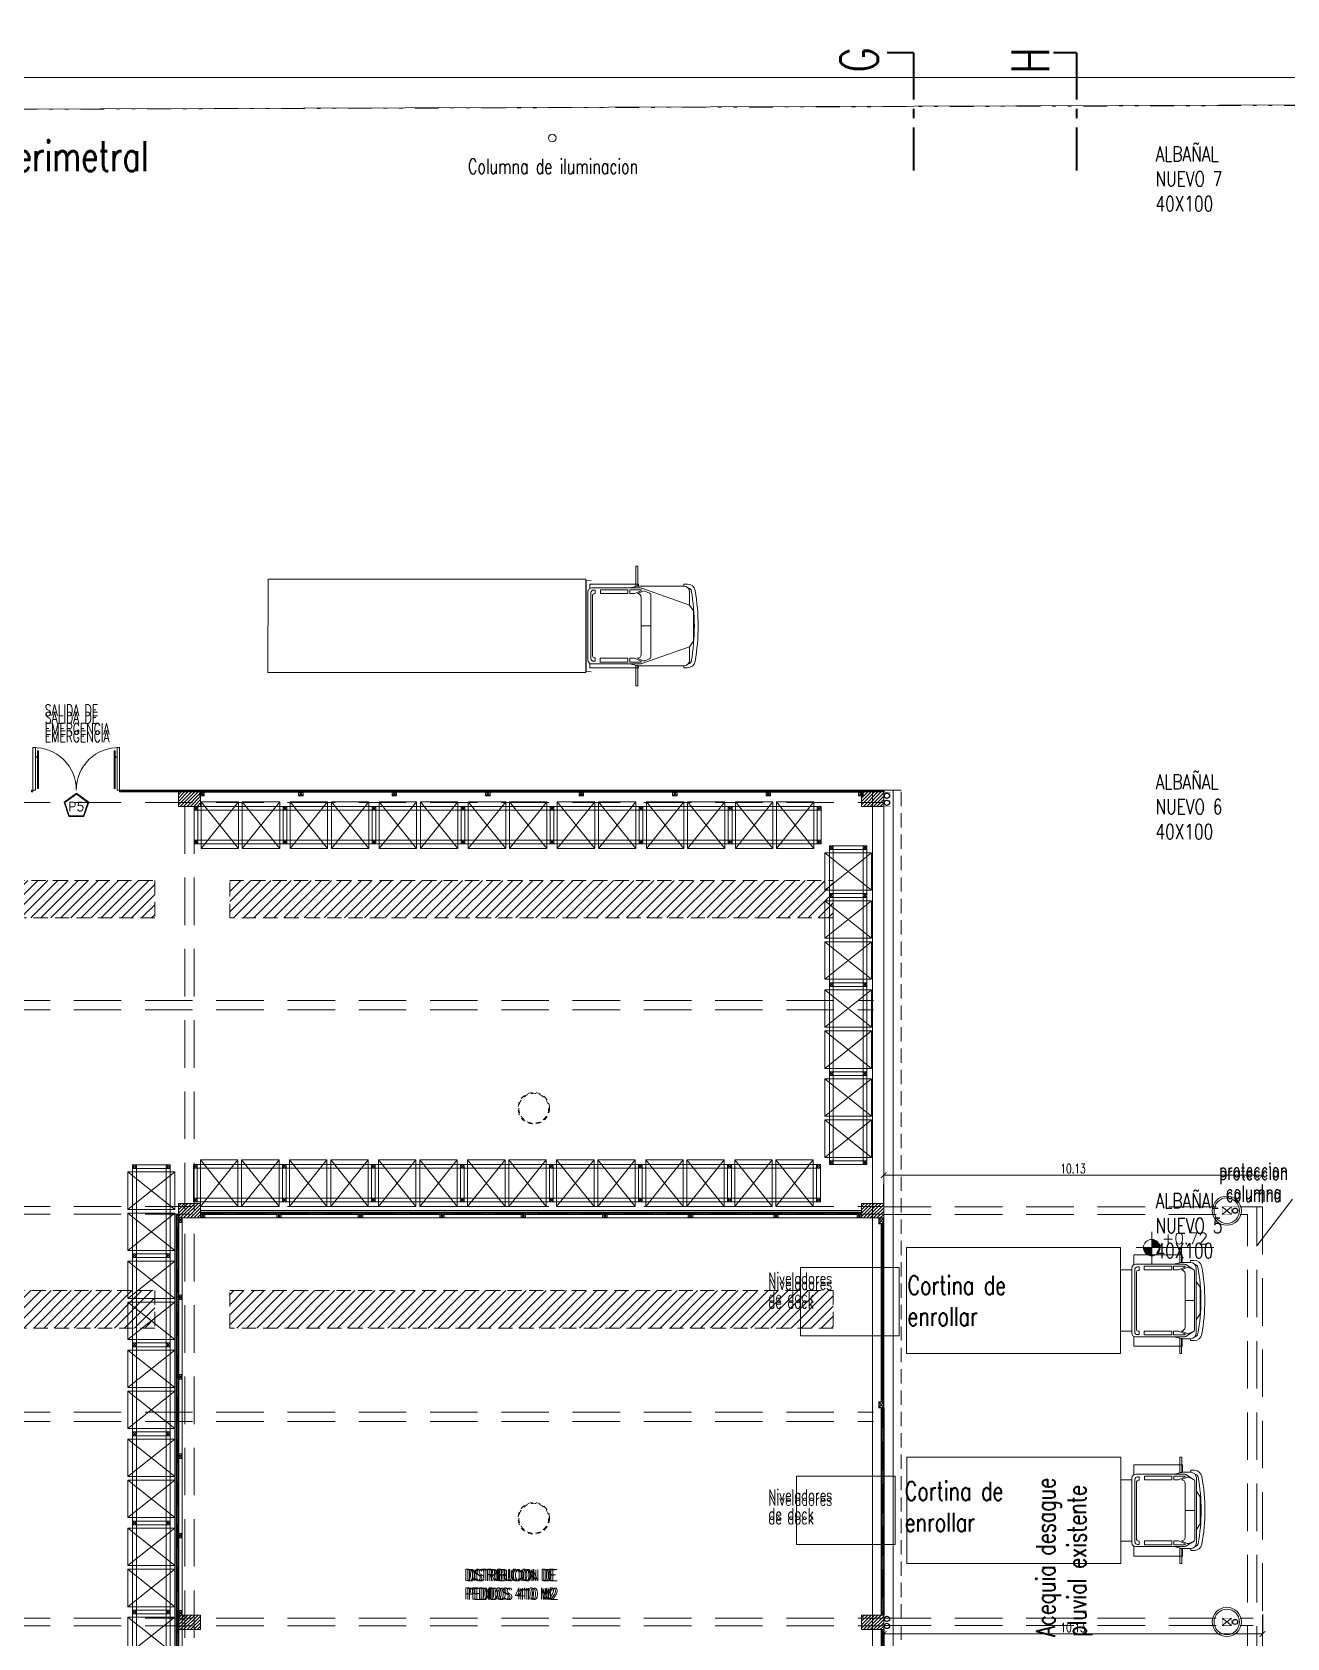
# Model space of a CAD drawing. Header units: millimetres. Extents: x 2828 to 3406, y 849 to 1266.
# Drawn here: x 2932.73 to 2966.27, y 1213.64 to 1256.56 of the extents above; entities that cross this region are included whole.
import ezdxf

# ---------------------------------------------------------------- set-up
doc = ezdxf.new("R2010")
doc.units = ezdxf.units.MM
doc.header["$PDMODE"] = 34
doc.header["$PDSIZE"] = -10
for name, pattern in [('CENTER', [2, 1.25, -0.25, 0.25, -0.25]), ('DASHDOT', [1, 0.5, -0.25, 0, -0.25]), ('DASHED', [19.05, 12.7, -6.35]), ('DIVIDE2', [15.875, 6.35, -3.175, 0, -3.175, 0, -3.175])]:
    doc.linetypes.add(name, pattern=pattern)
doc.layers.get('DEFPOINTS').update_dxf_attribs({"lineweight": 5})
for name, color, linetype, lineweight in [('0.05', 64, 'Continuous', 5), ('0.10', 161, 'Continuous', 9), ('0.2', 4, 'Continuous', 15), ('0.20', 4, 'Continuous', 15), ('0.30', 1, 'Continuous', 25), ('arq cotas', 152, 'Continuous', 13), ('arq DP', 40, 'Continuous', 5), ('arq tex', 31, 'Continuous', 5), ('camaras', 42, 'Continuous', 20), ('columnas', 12, 'Continuous', 20), ('des pl texto', 41, 'Continuous', 5), ('equip tx', 220, 'Continuous', 5), ('EQUIPAMIENTO', 4, 'Continuous', 15), ('gral texto', 70, 'Continuous', 5), ('L corte', 51, 'CENTER', 40), ('LM', 3, 'DIVIDE2', 9), ('proyecciones', 221, 'DASHED', 5), ('ref. arq', 252, 'Continuous', 5)]:
    doc.layers.add(name, color=color, linetype=linetype, lineweight=lineweight)
for name, color, linetype, lineweight, true_color in [('eolicos nuevos', 7, 'Continuous', 13, 0x387000), ('lucernarios nuevos', 252, 'DASHED', 9, 0x696969), ('sombrado muro nuevo', 7, 'Continuous', 5, 0x757575), ('vehiculos', 7, 'Continuous', 9, 0x4a4a4a)]:
    doc.layers.add(name, color=color, linetype=linetype, lineweight=lineweight, true_color=true_color)
doc.styles.add('100', font='romans.shx', dxfattribs={"width": 0.75, "height": 0.2})
doc.styles.add('250-cts', font='romans.shx', dxfattribs={"width": 0.7, "height": 0.25})
doc.styles.add('COTAS', font='romans.shx')
doc.styles.get("Standard").update_dxf_attribs({"font": 'romans.shx'})
doc.dimstyles.new('250', dxfattribs={"dimtxt": 0.3, "dimasz": 0.15, "dimexe": 0, "dimexo": 0.1, "dimgap": 0.05, "dimtad": 1, "dimzin": 0, "dimdsep": 46, "dimtxsty": '250-cts', "dimblk": 'ARCHTICK', "dimcen": 0.02, "dimclrd": 256, "dimclre": 256, "dimclrt": 256, "dimazin": 0, "dimtfac": 1, "dimtofl": 0, "dimtmove": 1, "dimatfit": 0, "dimldrblk": 'OPEN90', "dimfxl": 1, "dimtolj": 1, "dimtzin": 0, "dimlwd": -1, "dimarcsym": 0})

# ---------------------------------------------------------------- blocks, each defined once
blk = doc.blocks.new('camion ford cargo 1722 top con puertas abiertas')
at = {"color": 8, "linetype": 'ByBlock', "true_color": 0x6e6e6e}
for p, q in [((27.279, -49.479), (21.559, -49.479)), ((21.559, -49.479), (21.559, -52.319)), ((27.279, -52.319), (27.279, -49.479)), ((27.629, -49.679), (27.629, -49.928)), ((28.925, -49.679), (27.629, -49.679)), ((28.925, -49.878), (28.925, -49.679)), ((27.579, -50.031), (27.579, -51.766)), ((27.658, -50.057), (27.658, -51.728)), ((28.978, -49.93), (27.68, -49.93)), ((27.703, -50.125), (27.703, -51.66)), ((27.772, -49.988), (27.726, -49.988)), ((27.772, -50.079), (27.749, -50.079)), ((27.772, -49.988), (27.772, -50.079)), ((28.646, -49.98), (27.909, -49.98)), ((27.909, -50.082), (27.909, -49.98)), ((28.646, -50.082), (27.909, -50.082)), ((28.646, -50.082), (28.646, -49.98)), ((28.909, -49.883), (28.696, -49.93)), ((28.696, -50.082), (28.696, -49.98)), ((28.992, -49.98), (28.696, -49.98)), ((28.823, -50.082), (28.696, -50.082)), ((28.823, -50.082), (28.997, -50.005)), ((28.9, -50.082), (29.057, -50.014)), ((29.052, -49.879), (28.942, -49.879)), ((29.001, -49.879), (29.148, -49.879)), ((29.001, -50.184), (29.001, -51.614)), ((29.097, -50.014), (29.224, -50.069)), ((29.148, -49.828), (29.247, -49.828)), ((29.148, -49.879), (29.148, -49.828)), ((29.255, -51.682), (29.255, -50.116)), ((29.3, -51.411), (29.3, -50.031)), ((29.402, -50.539), (29.3, -50.387)), ((29.402, -50.539), (29.402, -51.258)), ((29.255, -50.9), (29.001, -50.9)), ((29.402, -51.258), (29.3, -51.411)), ((29.3, -51.411), (29.3, -51.766)), ((27.629, -52.119), (27.629, -51.867)), ((28.978, -51.868), (27.68, -51.868)), ((27.772, -51.797), (27.726, -51.797)), ((27.772, -51.705), (27.749, -51.705)), ((27.772, -51.797), (27.772, -51.705)), ((28.646, -51.716), (27.909, -51.716)), ((27.909, -51.716), (27.909, -51.817)), ((28.646, -51.817), (27.909, -51.817)), ((28.646, -51.716), (28.646, -51.817)), ((28.696, -51.716), (28.696, -51.817)), ((28.823, -51.716), (28.696, -51.716)), ((28.992, -51.817), (28.696, -51.817)), ((28.909, -51.915), (28.696, -51.868)), ((28.823, -51.716), (28.997, -51.793)), ((28.9, -51.716), (29.057, -51.783)), ((28.925, -51.918), (28.925, -52.119)), ((29.052, -51.919), (28.942, -51.919)), ((29.001, -51.919), (29.148, -51.919)), ((29.097, -51.783), (29.224, -51.729)), ((29.148, -51.919), (29.148, -51.97)), ((21.559, -52.319), (27.279, -52.319)), ((28.925, -52.119), (27.629, -52.119)), ((29.148, -51.97), (29.247, -51.97))]:
    blk.add_line(p, q, dxfattribs=at)
at = {"color": 8, "true_color": 0x6e6e6e}
for p, q in [((27.579, -50.079), (27.279, -50.079)), ((29.224, -50.069), (29.022, -49.939)), ((27.579, -51.718), (27.279, -51.718)), ((29.022, -51.858), (29.224, -51.729))]:
    blk.add_line(p, q, dxfattribs=at)
for points in [[(28.859, -49.479), (28.909, -49.479), (28.909, -49.883), (28.859, -49.883)], [(28.859, -52.319), (28.909, -52.319), (28.909, -51.913), (28.859, -51.913)]]:
    blk.add_lwpolyline(points, close=True, dxfattribs=at)
at = {"color": 8, "linetype": 'ByBlock', "true_color": 0x6e6e6e}
for centre, radius, start, end in [((27.68, -50.031), 0.102, 90, 180), ((27.726, -50.057), 0.0686, 90, 180), ((27.749, -50.125), 0.0457, 90, 180), ((28.9, -50.184), 0.102, 0, 90), ((28.942, -50.031), 0.152, 90, 102.5288), ((28.978, -50.031), 0.102, 64.6538, 90), ((28.992, -49.993), 0.0127, 293.9625, 90), ((29.077, -50.061), 0.0508, 66.8014, 113.1986), ((29.148, -50.031), 0.152, 0, 90), ((29.204, -50.116), 0.0508, 0, 66.8014), ((29.247, -50.031), 0.203, 9.8947, 90), ((29.247, -50.031), 0.102, 9.8947, 80.8952), ((24.526, -50.899), 4.901, 349.4888, 10.5112), ((24.532, -50.899), 4.997, 349.595, 10.405), ((27.68, -51.766), 0.102, 180, 270), ((27.726, -51.728), 0.0686, 180, 270), ((27.749, -51.66), 0.0457, 180, 270), ((28.9, -51.614), 0.102, 270, 0), ((28.942, -51.766), 0.152, 257.4712, 270), ((28.978, -51.766), 0.102, 270, 295.3462), ((28.992, -51.805), 0.0127, 270, 66.0375), ((29.077, -51.737), 0.0508, 246.8014, 293.1986), ((29.148, -51.766), 0.152, 270, 0), ((29.204, -51.682), 0.0508, 293.1986, 0), ((29.247, -51.766), 0.203, 270, 350.1053), ((29.247, -51.766), 0.102, 279.1048, 350.1053)]:
    blk.add_arc(centre, radius, start, end, dxfattribs=at)
blk = doc.blocks.new('_ARCHTICK')
at = {"color": 0, "linetype": 'ByBlock', "const_width": 0.15}
blk.add_lwpolyline([(-0.5, -0.5), (0.5, 0.5)], dxfattribs=at)
blk = doc.blocks.new('*D164')
at = {"layer": 'arq cotas', "transparency": 16777216}
for p, q in [((2979.216, 1255.347), (2979.166, 1256.164)), ((2979.166, 1256.164), (2980.276, 1256.164)), ((2892.216, 1255.347), (3066.216, 1255.347))]:
    blk.add_line(p, q, dxfattribs=at)
at = {"layer": 'arq cotas', "linetype": 'DASHDOT', "lineweight": -2, "transparency": 16777216}
for p, q in [((2892.216, 1255.039), (2892.216, 1255.347)), ((3066.216, 1255.039), (3066.216, 1255.347))]:
    blk.add_line(p, q, dxfattribs=at)
at = {"layer": 'DEFPOINTS', "color": 0, "transparency": 16777216}
for p in [(3066.216, 1255.347), (2892.216, 1254.939), (3066.216, 1254.939)]:
    blk.add_point(p, dxfattribs=at)
at = {"layer": 'arq cotas', "transparency": 16777216, "xscale": 0.15, "yscale": 0.15, "zscale": 0.15, "rotation": 180}
blk.add_blockref('_ARCHTICK', (2892.216, 1255.347), dxfattribs=at)
at = {"layer": 'arq cotas', "transparency": 16777216, "xscale": 0.15, "yscale": 0.15, "zscale": 0.15}
blk.add_blockref('_ARCHTICK', (3066.216, 1255.347), dxfattribs=at)
at = {"layer": 'arq cotas', "transparency": 16777216, "insert": (2979.721, 1256.364), "char_height": 0.3, "attachment_point": 5, "style": '250-cts'}
blk.add_mtext('\\A1;174.00', dxfattribs=at)
blk = doc.blocks.new('_Open90')
at = {"color": 0, "linetype": 'ByBlock', "lineweight": -2}
for p, q in [((0, 0), (-1, 0)), ((-0.5, 0.5), (0, 0)), ((0, 0), (-0.5, -0.5))]:
    blk.add_line(p, q, dxfattribs=at)
blk = doc.blocks.new('*D185')
at = {"layer": 'arq cotas', "linetype": 'DASHDOT', "lineweight": -2, "transparency": 16777216}
for p, q in [((2965.62, 1214.267), (2965.62, 1213.745)), ((2955.494, 1213.791), (2955.494, 1213.745))]:
    blk.add_line(p, q, dxfattribs=at)
at = {"layer": 'arq cotas', "transparency": 16777216}
blk.add_line((2955.494, 1213.745), (2965.62, 1213.745), dxfattribs=at)
at = {"layer": 'DEFPOINTS', "color": 0, "transparency": 16777216}
for p in [(2965.62, 1214.367), (2955.494, 1213.891), (2965.62, 1213.745)]:
    blk.add_point(p, dxfattribs=at)
at = {"layer": 'arq cotas', "transparency": 16777216, "xscale": 0.15, "yscale": 0.15, "zscale": 0.15, "rotation": 180}
blk.add_blockref('_ARCHTICK', (2955.494, 1213.745), dxfattribs=at)
at = {"layer": 'arq cotas', "transparency": 16777216, "xscale": 0.15, "yscale": 0.15, "zscale": 0.15}
blk.add_blockref('_ARCHTICK', (2965.62, 1213.745), dxfattribs=at)
at = {"layer": 'arq cotas', "transparency": 16777216, "insert": (2960.557, 1213.92), "char_height": 0.25, "attachment_point": 5, "style": '250-cts'}
blk.add_mtext('\\A1;10.13', dxfattribs=at)
blk = doc.blocks.new('A$C5F2C2434')
at = {"color": 0}
for p, q in [((-1.225, -8.637), (-1.219, -8.503)), ((-1.219, -8.503), (1.219, -8.503)), ((0.913, -8.554), (-0.916, -8.554)), ((1.219, -8.503), (1.214, -8.637)), ((-1.118, -9.9), (-1.118, -8.604)), ((-1.118, -8.604), (-1.016, -8.604)), ((-1.017, -9.953), (-1.017, -8.655)), ((-0.966, -9.62), (-0.966, -8.884)), ((-0.865, -8.884), (-0.966, -8.884)), ((-0.946, -8.747), (-0.946, -8.701)), ((-0.946, -8.747), (-0.855, -8.747)), ((0.888, -8.632), (-0.877, -8.632)), ((-0.865, -9.62), (-0.865, -8.884)), ((-0.855, -8.747), (-0.855, -8.724)), ((0.819, -8.678), (-0.809, -8.678)), ((0.862, -9.62), (0.862, -8.884)), ((0.862, -8.884), (0.964, -8.884)), ((0.865, -8.747), (0.865, -8.724)), ((0.957, -8.747), (0.865, -8.747)), ((0.957, -8.747), (0.957, -8.701)), ((0.964, -9.62), (0.964, -8.884)), ((1.015, -9.953), (1.015, -8.655)), ((1.118, -8.604), (1.016, -8.604)), ((1.118, -9.9), (1.118, -8.604)), ((-1.064, -9.883), (-1.017, -9.671)), ((-0.865, -9.62), (-0.966, -9.62)), ((-0.865, -9.671), (-0.966, -9.671)), ((-0.966, -9.967), (-0.966, -9.671)), ((-0.865, -9.798), (-0.942, -9.972)), ((-0.865, -9.798), (-0.865, -9.671)), ((0.862, -9.62), (0.964, -9.62)), ((0.862, -9.671), (0.964, -9.671)), ((0.862, -9.798), (0.862, -9.671)), ((0.862, -9.798), (0.94, -9.972)), ((0.964, -9.967), (0.964, -9.671)), ((1.062, -9.883), (1.015, -9.671)), ((-1.067, -9.9), (-1.118, -9.9)), ((-1.068, -10.027), (-1.068, -9.917)), ((-1.068, -9.976), (-1.068, -11.119)), ((-0.56, -11.271), (-1.007, -9.997)), ((-0.865, -9.874), (-0.932, -10.032)), ((-0.932, -10.072), (-0.878, -10.199)), ((-0.831, -10.23), (0.829, -10.23)), ((0.761, -9.976), (-0.763, -9.976)), ((-0.001, -10.23), (-0.001, -9.976)), ((0.558, -11.271), (1.005, -9.997)), ((0.862, -9.874), (0.93, -10.032)), ((0.93, -10.072), (0.876, -10.199)), ((1.066, -10.027), (1.066, -9.917)), ((1.066, -9.976), (1.066, -11.119)), ((1.067, -9.9), (1.118, -9.9)), ((-1.119, -11.119), (-1.119, -11.218)), ((-1.068, -11.119), (-1.119, -11.119)), ((1.066, -11.119), (1.116, -11.119)), ((1.116, -11.119), (1.116, -11.218)), ((-0.56, -11.271), (-0.916, -11.271)), ((-0.408, -11.373), (-0.56, -11.271)), ((0.405, -11.373), (-0.408, -11.373)), ((0.405, -11.373), (0.558, -11.271)), ((0.558, -11.271), (0.913, -11.271))]:
    blk.add_line(p, q, dxfattribs=at)
for points in [[(-1.245, 0), (-1.25, -8.5), (1.25, -8.5), (1.245, 0)], [(-1.6, -9.833), (-1.6, -9.883), (-1.062, -9.883), (-1.062, -9.833)], [(1.6, -9.833), (1.6, -9.883), (1.062, -9.883), (1.062, -9.833)]]:
    blk.add_lwpolyline(points, close=True, dxfattribs=at)
for centre, radius, start, end in [((-0.916, -8.655), 0.102, 90.0001, 180.0001), ((0.913, -8.655), 0.102, 0.0001, 90.0001), ((-0.877, -8.701), 0.0686, 90.0001, 180.0001), ((-0.809, -8.724), 0.0457, 90.0001, 180.0001), ((0.819, -8.724), 0.0457, 0.0001, 90.0001), ((0.888, -8.701), 0.0686, 0.0001, 90.0001), ((-0.916, -9.917), 0.152, 167.4713, 180.0001), ((-0.916, -9.953), 0.102, 180.0001, 205.3463), ((-0.954, -9.967), 0.0127, 180.0001, 336.0376), ((-0.886, -10.052), 0.0508, 156.8015, 203.1987), ((-0.831, -10.179), 0.0508, 203.1987, 270.0001), ((-0.763, -9.874), 0.102, 180.0001, 270.0001), ((0.761, -9.874), 0.102, 270.0001, 0.0001), ((0.829, -10.179), 0.0508, 270.0001, 336.8015), ((0.883, -10.052), 0.0508, 336.8015, 23.1987), ((0.951, -9.967), 0.0127, 203.9626, 0.0001), ((0.913, -9.953), 0.102, 334.6539, 0.0001), ((0.913, -9.917), 0.152, 0.0001, 12.5289), ((-0.916, -11.119), 0.152, 180.0001, 270.0001), ((0.913, -11.119), 0.152, 270.0001, 0.0001), ((-0.916, -11.218), 0.203, 180.0001, 260.1054), ((-0.916, -11.218), 0.102, 189.1049, 260.1054), ((-0.001, -5.975), 5.524, 260.1054, 279.8948), ((-0.001, -5.975), 5.423, 260.0091, 279.9911), ((0.913, -11.218), 0.102, 279.8948, 350.8953), ((0.913, -11.218), 0.203, 279.8948, 0.0001)]:
    blk.add_arc(centre, radius, start, end, dxfattribs=at)
blk = doc.blocks.new('col.met')
at = {"layer": 'camaras'}
for p, q in [((5.086, 112.568), (5.206, 112.568)), ((5.086, 112.468), (5.086, 112.568)), ((5.086, 112.468), (5.206, 112.568)), ((5.206, 112.468), (5.086, 112.568)), ((5.086, 112.468), (5.206, 112.468)), ((5.146, 112.568), (5.146, 112.548)), ((5.146, 112.468), (5.146, 112.488)), ((5.206, 112.568), (5.206, 112.468))]:
    blk.add_line(p, q, dxfattribs=at)
blk = doc.blocks.new('NIVEL')
at = {"layer": '0.10'}
h = blk.add_hatch(color=256, dxfattribs=at)
h.paths.add_polyline_path([(265.735, 100.104), (265.737, 99.66), (266.182, 99.662, 0.10356), (266.143, 99.84, 0.297796)])
h.paths.add_polyline_path([(265.737, 99.66), (265.293, 99.658, 0.10356), (265.331, 99.48, 0.297796), (265.739, 99.216)])
for p, q in [((265.737, 98.782), (265.737, 100.513)), ((264.902, 99.66), (269.056, 99.66))]:
    blk.add_line(p, q, dxfattribs=at)
blk.add_circle((265.737, 99.66), 0.444, dxfattribs=at)
blk = doc.blocks.new('UPN 16')
at = {"layer": '0.05'}
for p, q in [((2964.54, 1086.709), (2964.7, 1086.579)), ((2964.7, 1086.709), (2964.54, 1086.579))]:
    blk.add_line(p, q, dxfattribs=at)
at = {"layer": '0.20'}
for p, q in [((2964.7, 1086.709), (2964.54, 1086.709)), ((2964.54, 1086.709), (2964.54, 1086.644)), ((2964.54, 1086.579), (2964.54, 1086.644)), ((2964.7, 1086.579), (2964.54, 1086.579)), ((2964.691, 1086.7), (2964.548, 1086.7)), ((2964.548, 1086.7), (2964.548, 1086.645)), ((2964.548, 1086.587), (2964.548, 1086.642)), ((2964.691, 1086.587), (2964.548, 1086.587)), ((2964.691, 1086.7), (2964.691, 1086.645)), ((2964.691, 1086.587), (2964.691, 1086.642)), ((2964.7, 1086.709), (2964.7, 1086.644)), ((2964.7, 1086.579), (2964.7, 1086.644))]:
    blk.add_line(p, q, dxfattribs=at)
for centre, start, end in [((2964.542, 1086.654), 257.6526, 306.0734), ((2964.542, 1086.633), 53.9266, 102.3474), ((2964.698, 1086.654), 233.9266, 282.3474), ((2964.698, 1086.633), 77.6526, 126.0734)]:
    blk.add_arc(centre, 0.0106, start, end, dxfattribs=at)
blk = doc.blocks.new('*D295')
at = {"layer": 'arq cotas', "linetype": 'DASHDOT', "lineweight": -2, "transparency": 16777216}
for p, q in [((2955.494, 1225.258), (2955.494, 1226.008)), ((2965.62, 1225.258), (2965.62, 1226.008))]:
    blk.add_line(p, q, dxfattribs=at)
at = {"layer": 'arq cotas', "transparency": 16777216}
blk.add_line((2955.494, 1226.008), (2965.62, 1226.008), dxfattribs=at)
at = {"layer": 'DEFPOINTS', "color": 0, "transparency": 16777216}
for p in [(2965.62, 1226.008), (2955.494, 1225.158, -101.167), (2965.62, 1225.158)]:
    blk.add_point(p, dxfattribs=at)
at = {"layer": 'arq cotas', "transparency": 16777216, "xscale": 0.15, "yscale": 0.15, "zscale": 0.15, "rotation": 180}
blk.add_blockref('_ARCHTICK', (2955.494, 1226.008), dxfattribs=at)
at = {"layer": 'arq cotas', "transparency": 16777216, "xscale": 0.15, "yscale": 0.15, "zscale": 0.15}
blk.add_blockref('_ARCHTICK', (2965.62, 1226.008), dxfattribs=at)
at = {"layer": 'arq cotas', "transparency": 16777216, "insert": (2960.557, 1226.183), "char_height": 0.25, "attachment_point": 5, "style": '250-cts'}
blk.add_mtext('\\A1;10.13', dxfattribs=at)
blk = doc.blocks.new('A$C26D87C71')
at = {"layer": 'eolicos nuevos', "linetype": 'DASHED', "ltscale": 0.01}
for radius in [0.42, 0.4]:
    blk.add_circle((0, 0), radius, dxfattribs=at)
blk = doc.blocks.new('A$C45170E89')
at = {"layer": 'eolicos nuevos'}
for p in [(-37.194, 0), (-18.365, 0), (0, 0)]:
    blk.add_blockref('A$C26D87C71', p, dxfattribs=at)
blk = doc.blocks.new('A$C371A6B59')
at = {"layer": 'lucernarios nuevos'}
h = blk.add_hatch(dxfattribs=at)
h.set_pattern_fill('ANSI31', color=256, scale=0.06)
h.set_pattern_definition([(45, (-2919.5706, -1108.54296), (-0.134703842, 0.134703842), [])])
h.paths.add_polyline_path([(-19.219, 1), (-1.902, 1), (-1.902, 0), (-19.219, 0)])
at = {"layer": 'lucernarios nuevos', "ltscale": 0.03}
h = blk.add_hatch(dxfattribs=at)
h.set_pattern_fill('ANSI31', color=256, scale=0.06)
h.set_pattern_definition([(45, (-2900.79639, -1108.54296), (-0.134703842, 0.134703842), [])])
h.paths.add_polyline_path([(0, 1), (16.438, 1), (16.438, 0), (0, 0)])
at = {"layer": 'lucernarios nuevos'}
h = blk.add_hatch(dxfattribs=at)
h.set_pattern_fill('ANSI31', color=256, scale=0.06)
h.set_pattern_definition([(45, (-2882.44147, -1108.54296), (-0.134703842, 0.134703842), [])])
h.paths.add_polyline_path([(18.441, 1), (34.573, 1), (34.573, 0), (18.441, 0)])
at = {"layer": 'lucernarios nuevos', "ltscale": 0.03}
for points in [[(-19.219, 1), (-1.902, 1), (-1.902, 0), (-19.219, 0)], [(0, 1), (16.438, 1), (16.438, 0), (0, 0)], [(18.441, 1), (34.573, 1), (34.573, 0), (18.441, 0)]]:
    blk.add_lwpolyline(points, close=True, dxfattribs=at)
blk = doc.blocks.new('rack relevado')
at = {"layer": 'EQUIPAMIENTO'}
for p, q in [((-2.49, 1), (-2.39, 1)), ((-2.49, 1), (-2.49, 0)), ((-2.49, 1), (-2.49, 0)), ((-2.49, 1), (-2.49, 0)), ((-2.39, 0.9), (-2.49, 1)), ((-2.49, 0.9), (-2.39, 1)), ((-2.49, 0.9), (-0.01, 0.9)), ((-2.4, 1), (-0.1, 1)), ((-2.39, 1), (-2.39, 0.075)), ((-2.39, 1), (-2.39, 0)), ((-2.39, 1), (-2.39, 0)), ((-2.39, 1), (-2.39, 0)), ((-2.39, 1), (-2.39, 0)), ((-0.11, 1), (-0.01, 1)), ((-0.11, 1), (-0.01, 1)), ((-0.11, 1), (-0.01, 1)), ((-0.11, 1), (-0.11, 0)), ((-0.11, 1), (-0.11, 0)), ((-0.11, 1), (-0.11, 0)), ((-0.01, 0.9), (-0.11, 1)), ((-0.11, 0.9), (-0.01, 1)), ((-0.11, 0.9), (-0.01, 0.9)), ((-0.01, 1), (-0.01, 0.075)), ((-0.01, 1), (-0.01, 0)), ((-0.01, 1), (-0.01, 0)), ((-0.01, 1), (-0.01, 0)), ((-0.01, 1), (-0.01, 0)), ((-2.49, 0.1), (-2.39, 0.1)), ((-2.49, 0.1), (-0.01, 0.1)), ((-2.39, 0), (-2.49, 0.1)), ((-2.49, 0), (-2.39, 0.1)), ((-2.49, 0), (-2.39, 0)), ((-0.01, 0), (-0.11, 0.1)), ((-0.11, 0), (-0.01, 0.1)), ((-0.11, 0), (-0.01, 0)), ((-2.39, 0), (-2.49, 0)), ((-0.1, 0), (-2.4, 0)), ((-0.01, 0), (-0.11, 0))]:
    blk.add_line(p, q, dxfattribs=at)
at = {"layer": 'EQUIPAMIENTO', "linetype": 'DASHED'}
for p, q in [((-2.3, 1.125), (-2.3, -0.125)), ((-1.3, -0.125), (-2.3, 1.125)), ((-2.3, -0.125), (-1.3, 1.125)), ((-2.3, 1.125), (-1.3, 1.125)), ((-1.3, 1.125), (-1.3, -0.125)), ((-0.2, -0.125), (-1.2, 1.125)), ((-1.2, -0.125), (-0.2, 1.125)), ((-1.2, 1.125), (-0.2, 1.125)), ((-1.2, 1.125), (-1.2, -0.125)), ((-0.2, -0.125), (-0.2, 1.125)), ((-2.3, -0.125), (-1.3, -0.125)), ((-1.2, -0.125), (-0.2, -0.125))]:
    blk.add_line(p, q, dxfattribs=at)
at = {"layer": 'EQUIPAMIENTO'}
for points in [[(-2.49, 1), (-2.39, 1), (-2.39, 0.9), (-2.49, 0.9), (-2.49, 1)], [(-0.11, 1), (-0.01, 1), (-0.01, 0.9), (-0.11, 0.9), (-0.11, 1)], [(-2.49, 0.1), (-2.39, 0.1), (-2.39, 0), (-2.49, 0), (-2.49, 0.1)], [(-0.11, 0.1), (-0.01, 0.1), (-0.01, 0), (-0.11, 0), (-0.11, 0.1)]]:
    blk.add_lwpolyline(points, dxfattribs=at)
blk = doc.blocks.new('E')
at = {"layer": 'EQUIPAMIENTO', "linetype": 'DASHED'}
for p, q in [((2929.736, 1167.918), (2929.736, 1168.918)), ((2929.736, 1167.918), (2929.736, 1168.918)), ((2929.736, 1168.918), (2930.986, 1167.918)), ((2929.736, 1167.918), (2930.986, 1168.918)), ((2929.736, 1168.918), (2930.986, 1168.918)), ((2930.986, 1167.918), (2930.986, 1168.918)), ((2930.986, 1167.918), (2929.736, 1167.918))]:
    blk.add_line(p, q, dxfattribs=at)
at = {"layer": 'EQUIPAMIENTO'}
for p, q in [((2929.861, 1169.108), (2929.861, 1169.008)), ((2929.861, 1169.008), (2929.861, 1169.108)), ((2930.861, 1169.108), (2929.861, 1169.108)), ((2930.861, 1169.108), (2929.861, 1169.108)), ((2930.861, 1169.108), (2929.861, 1169.108)), ((2930.861, 1169.108), (2929.861, 1169.108)), ((2929.861, 1169.108), (2929.961, 1169.008)), ((2929.861, 1169.008), (2929.961, 1169.108)), ((2929.861, 1169.018), (2929.861, 1167.818)), ((2930.861, 1169.008), (2929.861, 1169.008)), ((2930.861, 1169.008), (2929.861, 1169.008)), ((2930.861, 1169.008), (2929.861, 1169.008)), ((2930.861, 1169.108), (2929.936, 1169.108)), ((2929.961, 1167.818), (2929.961, 1169.108)), ((2930.761, 1169.008), (2930.761, 1169.108)), ((2930.761, 1167.818), (2930.761, 1169.108)), ((2930.761, 1169.108), (2930.861, 1169.008)), ((2930.761, 1169.008), (2930.861, 1169.108)), ((2930.861, 1169.008), (2930.861, 1169.108)), ((2930.861, 1169.008), (2930.861, 1169.108)), ((2930.861, 1169.008), (2930.861, 1169.108)), ((2930.861, 1167.818), (2930.861, 1169.018)), ((2929.861, 1167.728), (2929.861, 1167.828)), ((2929.861, 1167.828), (2929.861, 1167.728)), ((2930.861, 1167.828), (2929.861, 1167.828)), ((2930.861, 1167.828), (2929.861, 1167.828)), ((2930.861, 1167.828), (2929.861, 1167.828)), ((2929.861, 1167.728), (2929.961, 1167.828)), ((2929.861, 1167.828), (2929.961, 1167.728)), ((2930.861, 1167.728), (2929.861, 1167.728)), ((2930.861, 1167.728), (2929.861, 1167.728)), ((2930.861, 1167.728), (2929.861, 1167.728)), ((2930.861, 1167.728), (2929.861, 1167.728)), ((2930.861, 1167.728), (2929.936, 1167.728)), ((2930.761, 1167.828), (2930.761, 1167.728)), ((2930.761, 1167.728), (2930.861, 1167.828)), ((2930.761, 1167.828), (2930.861, 1167.728)), ((2930.861, 1167.828), (2930.861, 1167.728)), ((2930.861, 1167.828), (2930.861, 1167.728)), ((2930.861, 1167.828), (2930.861, 1167.728))]:
    blk.add_line(p, q, dxfattribs=at)
for points in [[(2929.961, 1169.008), (2929.961, 1169.108), (2929.861, 1169.108), (2929.861, 1169.008), (2929.961, 1169.008)], [(2930.861, 1169.008), (2930.861, 1169.108), (2930.761, 1169.108), (2930.761, 1169.008), (2930.861, 1169.008)], [(2929.961, 1167.828), (2929.961, 1167.728), (2929.861, 1167.728), (2929.861, 1167.828), (2929.961, 1167.828)], [(2930.861, 1167.828), (2930.861, 1167.728), (2930.761, 1167.728), (2930.761, 1167.828), (2930.861, 1167.828)]]:
    blk.add_lwpolyline(points, dxfattribs=at)

msp = doc.modelspace()

# ---------------------------------------------------------------- hatches: boundary and pattern name
at = {"layer": '0.10', "true_color": 0x9e9e9e}
h = msp.add_hatch(dxfattribs=at)
h.set_pattern_fill('ANSI31', color=253, scale=0.01)
h.paths.add_polyline_path([(2937.231, 1225.016), (2954.904, 1225.016), (2954.904, 1224.965), (2937.231, 1224.965)])
h = msp.add_hatch(dxfattribs=at)
h.set_pattern_fill('ANSI31', color=253, scale=0.01)
h.paths.add_polyline_path([(2936.641, 1196.884), (2936.591, 1196.884), (2936.591, 1224.968), (2936.641, 1224.968)])
h = msp.add_hatch(dxfattribs=at)
h.set_pattern_fill('ANSI31', color=253, scale=0.01)
h.set_pattern_definition([(135, (2563.014286, 1325.196733), (-0.0224506403, -0.0224506403), [])])
h.paths.add_polyline_path([(2955.431, 1219.952), (2955.431, 1224.705), (2955.491, 1224.705), (2955.491, 1219.952)])
h = msp.add_hatch(dxfattribs=at)
h.set_pattern_fill('ANSI31', color=253, scale=0.01)
h.set_pattern_definition([(45, (-0.229944, 22.55996), (-0.0224506403, 0.0224506403), [])])
h.paths.add_polyline_path([(2955.434, 1214.247), (2955.434, 1219.792), (2955.494, 1219.792), (2955.494, 1214.247)])
h = msp.add_hatch(dxfattribs=at)
h.set_pattern_fill('ANSI31', color=253, scale=0.01)
h.set_pattern_definition([(45, (-0.17, 22.470618), (-0.0224506403, 0.0224506403), [])])
h.paths.add_polyline_path([(2955.431, 1208.657), (2955.434, 1213.862), (2955.494, 1213.862), (2955.491, 1208.657)])
at = {"layer": 'columnas', "ltscale": 0.05}
h = msp.add_hatch(dxfattribs=at)
h.set_pattern_fill('ANSI31', color=256, scale=0.02)
h.set_pattern_definition([(45, (16.9052, 67.31894), (-0.0449012806, 0.0449012806), [])])
h.paths.add_polyline_path([(2937.231, 1236.25), (2937.231, 1235.865), (2936.641, 1235.865), (2936.641, 1236.25)])
h = msp.add_hatch(dxfattribs=at)
h.set_pattern_fill('ANSI31', color=256, scale=0.02)
h.set_pattern_definition([(45, (35.167616, 67.31894), (-0.0449012806, 0.0449012806), [])])
h.paths.add_polyline_path([(2955.494, 1236.25), (2955.494, 1235.865), (2954.904, 1235.865), (2954.904, 1236.25)])
h = msp.add_hatch(dxfattribs=at)
h.set_pattern_fill('ANSI31', color=256, scale=0.02)
h.set_pattern_definition([(45, (16.9052, 56.31894), (-0.0449012806, 0.0449012806), [])])
h.paths.add_polyline_path([(2937.231, 1225.25), (2937.231, 1224.865), (2936.641, 1224.865), (2936.641, 1225.25)])
h = msp.add_hatch(dxfattribs=at)
h.set_pattern_fill('ANSI31', color=256, scale=0.02)
h.set_pattern_definition([(45, (35.167616, 56.31894), (-0.0449012806, 0.0449012806), [])])
h.paths.add_polyline_path([(2955.494, 1225.25), (2955.494, 1224.865), (2954.904, 1224.865), (2954.904, 1225.25)])
h = msp.add_hatch(dxfattribs=at)
h.set_pattern_fill('ANSI31', color=256, scale=0.02)
h.set_pattern_definition([(45, (16.9052, 45.316075), (-0.0449012806, 0.0449012806), [])])
h.paths.add_polyline_path([(2937.231, 1214.247), (2937.231, 1213.862), (2936.641, 1213.862), (2936.641, 1214.247)])
h = msp.add_hatch(dxfattribs=at)
h.set_pattern_fill('ANSI31', color=256, scale=0.02)
h.set_pattern_definition([(45, (35.167616, 45.316075), (-0.0449012806, 0.0449012806), [])])
h.paths.add_polyline_path([(2955.494, 1214.247), (2955.494, 1213.862), (2954.904, 1213.862), (2954.904, 1214.247)])
at = {"layer": 'sombrado muro nuevo'}
h = msp.add_hatch(dxfattribs=at)
h.set_pattern_fill('_USER', color=256, scale=0.02, angle=45, style=0, double=1, pattern_type=0)
h.set_pattern_definition([(45, (4.48139, 33.773476), (-0.01414213562, 0.01414213562), []), (135, (4.48139, 33.773476), (-0.01414213562, -0.01414213562), [])])
h.paths.add_polyline_path([(2935.11, 1236.3), (2955.494, 1236.301), (2955.494, 1236.25), (2935.11, 1236.25)])

# ---------------------------------------------------------------- linework, layer by layer
at = {"layer": '0.05'}
for p, q in [((2903.634, 1254.413), (3066.216, 1254.939)), ((2955.194, 1168.987), (2955.194, 1236.3)), ((2964.54, 1224.958, -101.167), (2964.79, 1225.158, -101.167)), ((2964.54, 1225.158, -101.167), (2964.79, 1224.958, -101.167)), ((2964.54, 1224.958, -101.167), (2964.79, 1225.158, -101.167)), ((2964.54, 1225.158, -101.167), (2964.79, 1224.958, -101.167)), ((2936.541, 1224.968, -101.167), (2936.641, 1224.968, -101.167)), ((2955.494, 1180.667, -127.303), (2955.494, 1215.077, -127.303)), ((2964.54, 1213.966), (2964.79, 1214.166)), ((2964.54, 1214.166), (2964.79, 1213.966))]:
    msp.add_line(p, q, dxfattribs=at)
at = {"layer": '0.05', "elevation": -101.167}
msp.add_lwpolyline([(2955.494, 1203.232), (2955.194, 1203.232), (2955.194, 1236.3), (2955.494, 1236.3)], close=True, dxfattribs=at)
at = {"layer": '0.05', "const_width": 0.002}
for points, elevation in [([(2955.494, 1236.201), (2955.494, 1236.246), (2955.677, 1236.246), (2955.677, 1235.87), (2955.494, 1235.87), (2955.494, 1235.916)], -202.333), ([(2964.79, 1225.112), (2964.79, 1225.161), (2964.973, 1225.161), (2964.973, 1224.96), (2964.79, 1224.96), (2964.79, 1225.005)], -101.167), ([(2964.79, 1225.112), (2964.79, 1225.161), (2964.973, 1225.161), (2964.973, 1224.96), (2964.79, 1224.96), (2964.79, 1225.005)], -101.167), ([(2955.494, 1214.198), (2955.494, 1214.243), (2955.677, 1214.243), (2955.677, 1213.867), (2955.494, 1213.867), (2955.494, 1213.913)], -101.167)]:
    msp.add_lwpolyline(points, dxfattribs=dict(at, elevation=elevation))
at = {"layer": '0.05', "elevation": -101.167}
for points in [[(2954.904, 1225.066), (2954.904, 1224.866), (2937.231, 1224.865)], [(2937.231, 1225.066), (2954.904, 1225.066)]]:
    msp.add_lwpolyline(points, dxfattribs=at)
at = {"layer": '0.05'}
for points in [[(2936.541, 1224.968), (2936.541, 1196.883)], [(2936.741, 1224.745), (2936.741, 1196.883)]]:
    msp.add_lwpolyline(points, dxfattribs=at)
at = {"layer": '0.05', "color": 252, "true_color": 0x858585}
for points, elevation in [([(2953.272, 1223.543), (2955.907, 1223.543), (2955.907, 1221.713), (2953.272, 1221.713), (2953.272, 1223.543)], -75.875), ([(2953.162, 1217.962), (2955.797, 1217.962), (2955.797, 1216.132), (2953.162, 1216.132), (2953.162, 1217.962)], -25.292)]:
    msp.add_lwpolyline(points, dxfattribs=dict(at, elevation=elevation))
at = {"layer": '0.05', "const_width": 0.002}
msp.add_lwpolyline([(2964.79, 1214.12), (2964.79, 1214.169), (2964.973, 1214.169), (2964.973, 1213.967), (2964.79, 1213.967), (2964.79, 1214.013)], dxfattribs=at)
at = {"layer": '0.05'}
for centre in [(2955.581, 1236.15, -202.333), (2955.581, 1235.962, -202.333), (2955.581, 1214.147, -101.167), (2955.581, 1213.959, -101.167)]:
    msp.add_circle(centre, 0.07, dxfattribs=at)
at = {"layer": '0.10', "elevation": -101.167}
for points in [[(2932.873, 1237.179), (2932.818, 1237.179), (2932.818, 1237.192), (2932.873, 1237.192)], [(2932.901, 1236.343), (2932.873, 1236.343), (2932.873, 1237.349), (2932.901, 1237.349)], [(2934.919, 1236.343), (2934.947, 1236.343), (2934.947, 1237.349), (2934.919, 1237.349)], [(2934.947, 1237.179), (2935.002, 1237.179), (2935.002, 1237.192), (2934.947, 1237.192)]]:
    msp.add_lwpolyline(points, close=True, dxfattribs=at)
at = {"layer": '0.10', "const_width": 0.01}
for points in [[(2964.54, 1224.958), (2964.79, 1224.958), (2964.79, 1225.158), (2964.54, 1225.158)], [(2964.54, 1224.958), (2964.79, 1224.958), (2964.79, 1225.158), (2964.54, 1225.158)], [(2964.54, 1213.966), (2964.79, 1213.966), (2964.79, 1214.166), (2964.54, 1214.166)]]:
    msp.add_lwpolyline(points, close=True, dxfattribs=at)
at = {"layer": '0.10'}
for centre, radius in [((2964.665, 1225.058, -101.167), 0.39), ((2964.665, 1225.058, -101.167), 0.34), ((2964.665, 1214.066), 0.39), ((2964.665, 1214.066), 0.34)]:
    msp.add_circle(centre, radius, dxfattribs=at)
at = {"layer": '0.2'}
msp.add_circle((2946.634, 1253.73), 0.1, dxfattribs=at)
at = {"layer": '0.20', "elevation": -101.167}
for points in [[(2932.75, 1237.437), (2932.75, 1236.3), (2932.818, 1236.3), (2932.818, 1237.437)], [(2935.069, 1237.437), (2935.069, 1236.3), (2935.002, 1236.3), (2935.002, 1237.437)], [(2932.75, 1236.25), (2932.71, 1236.25), (2932.71, 1236.3), (2932.75, 1236.3)], [(2935.069, 1236.25), (2935.11, 1236.25), (2935.11, 1236.3), (2935.069, 1236.3)]]:
    msp.add_lwpolyline(points, close=True, dxfattribs=at)
at = {"layer": '0.30'}
for p, q in [((2935.11, 1236.3, -101.167), (2955.494, 1236.3, -101.167)), ((2937.211, 1236.25, -101.167), (2954.944, 1236.25, -101.167)), ((2937.231, 1225.016), (2954.904, 1225.016, -101.167)), ((2937.231, 1224.966), (2954.904, 1224.966, -101.167))]:
    msp.add_line(p, q, dxfattribs=at)
at = {"layer": '0.30', "const_width": 0.01}
msp.add_lwpolyline([(2969.346, 1254.626), (2903.634, 1254.413), (2902.109, 1254.483)], dxfattribs=at)
at = {"layer": '0.30', "elevation": -101.167}
for points in [[(2935.11, 1236.3), (2955.494, 1236.3), (2955.494, 1236.25), (2935.11, 1236.25)], [(2936.641, 1196.884), (2936.591, 1196.884), (2936.591, 1224.968), (2936.641, 1224.968)]]:
    msp.add_lwpolyline(points, close=True, dxfattribs=at)
at = {"layer": '0.30', "ltscale": 0.2}
for points in [[(2955.431, 1219.952), (2955.431, 1224.705), (2955.491, 1224.705), (2955.491, 1219.952)], [(2955.434, 1214.247), (2955.434, 1219.792), (2955.494, 1219.792), (2955.494, 1214.247)]]:
    msp.add_lwpolyline(points, close=True, dxfattribs=at)
at = {"layer": '0.30', "ltscale": 0.2, "elevation": -101.167}
msp.add_lwpolyline([(2955.431, 1208.657), (2955.434, 1213.862), (2955.494, 1213.862), (2955.491, 1208.657)], close=True, dxfattribs=at)
at = {"layer": '0.30'}
for centre, radius in [((2955.581, 1236.15, -202.333), 0.07), ((2955.581, 1235.962, -202.333), 0.07), ((2964.887, 1225.059, -101.167), 0.07), ((2964.887, 1225.059, -101.167), 0.07), ((2964.887, 1225.059, -101.167), 0.068), ((2964.887, 1225.059, -101.167), 0.068), ((2955.581, 1214.147, -101.167), 0.07), ((2955.581, 1213.959, -101.167), 0.07), ((2964.887, 1214.067), 0.07), ((2964.887, 1214.067), 0.068)]:
    msp.add_circle(centre, radius, dxfattribs=at)
at = {"layer": 'arq DP'}
for points in [[(2933.913, 1236.218), (2933.584, 1235.979), (2933.709, 1235.592), (2934.116, 1235.592), (2934.242, 1235.979)], [(2933.913, 1236.194), (2933.607, 1235.972), (2933.724, 1235.612), (2934.102, 1235.612), (2934.218, 1235.972)]]:
    msp.add_lwpolyline(points, close=True, dxfattribs=at)
at = {"layer": 'arq tex'}
msp.add_line((2965.47, 1224.119), (2966.421, 1225.364), dxfattribs=at)
at = {"layer": 'columnas', "ltscale": 0.05}
for points, elevation in [([(2937.231, 1236.25), (2937.231, 1235.865), (2936.641, 1235.865), (2936.641, 1236.25), (2937.231, 1236.25)], -101.167), ([(2955.494, 1236.25), (2955.494, 1235.865), (2954.904, 1235.865), (2954.904, 1236.25), (2955.494, 1236.25)], -202.333), ([(2955.494, 1225.25), (2955.494, 1224.865), (2954.904, 1224.865), (2954.904, 1225.25), (2955.494, 1225.25)], -101.167), ([(2955.494, 1214.247), (2955.494, 1213.862), (2954.904, 1213.862), (2954.904, 1214.247), (2955.494, 1214.247)], -101.167)]:
    msp.add_lwpolyline(points, dxfattribs=dict(at, elevation=elevation))
for points in [[(2937.231, 1225.25), (2937.231, 1224.865), (2936.641, 1224.865), (2936.641, 1225.25), (2937.231, 1225.25)], [(2937.231, 1214.247), (2937.231, 1213.862), (2936.641, 1213.862), (2936.641, 1214.247), (2937.231, 1214.247)]]:
    msp.add_lwpolyline(points, dxfattribs=at)
at = {"layer": 'L corte'}
for p, q in [((2956.286, 1256.007), (2955.587, 1256.007)), ((2956.286, 1256.007), (2956.286, 1252.864)), ((2960.652, 1256.007), (2960.035, 1256.007)), ((2960.652, 1256.007), (2960.652, 1252.864))]:
    msp.add_line(p, q, dxfattribs=at)
at = {"layer": 'LM', "ltscale": 0.1}
msp.add_line((2903.634, 1254.413), (3079.503, 1254.938), dxfattribs=at)
at = {"layer": 'proyecciones', "color": 251, "ltscale": 0.1, "true_color": 0x6b6b6b}
for p, q in [((2899.553, 1235.968, -101.106), (2955.475, 1235.968, -101.167)), ((2936.809, 1235.865, -101.167), (2936.809, 1203.232, -26.991)), ((2937.059, 1235.865, -101.167), (2937.059, 1203.232, -26.991)), ((2899.553, 1230.674, -101.106), (2955.219, 1230.674, -101.167)), ((2899.553, 1230.424, -101.106), (2955.219, 1230.424, -101.167)), ((2899.553, 1225.167, 0.061), (2955.475, 1225.168)), ((2955.494, 1225.158, -101.167), (2965.62, 1225.158, -101.167)), ((2965.47, 1203.158), (2965.47, 1225.158)), ((2965.62, 1225.158), (2965.62, 1202.958, -101.167)), ((2899.553, 1224.968, 0.061), (2955.475, 1224.968)), ((2955.494, 1224.958, -101.167), (2965.22, 1224.958, -101.167)), ((2965.22, 1203.158), (2965.22, 1224.958)), ((2899.553, 1219.674, 0.061), (2955.219, 1219.674)), ((2899.553, 1219.424, 0.061), (2955.219, 1219.424)), ((2899.553, 1214.164, 0.061), (2955.475, 1214.165)), ((2899.553, 1213.965, 0.061), (2955.475, 1213.965)), ((2955.494, 1214.166), (2965.37, 1214.166)), ((2955.494, 1213.966), (2965.37, 1213.966))]:
    msp.add_line(p, q, dxfattribs=at)
at = {"layer": 'proyecciones', "ltscale": 0.03, "elevation": -101.167}
msp.add_lwpolyline([(2955.494, 1236.3), (2955.744, 1236.3), (2955.744, 1111.857), (2955.494, 1111.857)], close=True, dxfattribs=at)
at = {"layer": 'proyecciones', "ltscale": 0.03}
msp.add_lwpolyline([(2955.744, 1112.263), (2955.744, 1112.263), (2955.744, 1236.3), (2955.744, 1236.3)], close=True, dxfattribs=at)
msp.add_lwpolyline([(2955.965, 1111.857), (2955.965, 1236.3), (2955.744, 1236.3)], dxfattribs=at)
at = {"layer": 'ref. arq'}
for centre, start, end in [((2932.782, 1236.309, -101.167), 359.5673, 91.6475), ((2935.038, 1236.309, -101.167), 88.3525, 180.4327)]:
    msp.add_arc(centre, 1.128, start, end, dxfattribs=at)

# ---------------------------------------------------------------- block references
at = {"rotation": 270}
for p in [(1868.785, 4189.405, -101.167), (1868.785, 4184.492)]:
    msp.add_blockref('UPN 16', p, dxfattribs=at)
at = {"layer": '0.10', "xscale": 0.5, "yscale": 0.5, "zscale": 0.5}
msp.add_blockref('NIVEL', (2829.789, 1174.24, -101.167), dxfattribs=at)
at = {"layer": '0.20'}
for p, rotation in [((2942.417, 1348.718, -101.167), 180), ((2945.058, 1348.718, -101.167), 180), ((2947.558, 1348.718, -101.167), 180), ((2950.058, 1348.718, -101.167), 180), ((2952.558, 1348.718, -101.167), 180), ((2955.058, 1348.718, -101.167), 180), ((2957.558, 1348.718, -101.167), 180), ((2960.03, 1348.718, -101.167), 180), ((3049.209, 1219.659), 89.99999999999997), ((2942.437, 1337.434), 180), ((2944.474, 1337.435, -101.167), 180), ((2946.652, 1337.434, -101.167), 180), ((2948.831, 1337.435, -101.167), 180), ((2951.009, 1337.434, -101.167), 180), ((2953.187, 1337.434, -101.167), 180), ((2955.474, 1337.434, -101.167), 180), ((2957.762, 1337.434, -101.167), 180), ((2959.99, 1337.433, -101.167), 180), ((2824.173, 1227.888), 270), ((2824.173, 1225.764), 270), ((2824.173, 1223.641), 270), ((2824.173, 1221.517), 270), ((2824.173, 1219.454), 270)]:
    msp.add_blockref('col.met', p, dxfattribs=dict(at, rotation=rotation))
at = {"layer": 'eolicos nuevos'}
for p in [(2946.139, 1227.796, -50.543), (2946.139, 1216.836, 0.02)]:
    msp.add_blockref('A$C45170E89', p, dxfattribs=at)
at = {"layer": 'EQUIPAMIENTO', "xscale": -1}
for p, rotation in [((2939.549, 1235.865, -101.167), 180), ((2941.929, 1235.865, -101.167), 180), ((2944.309, 1235.865, -101.167), 180), ((2946.689, 1235.865, -101.167), 180), ((2949.069, 1235.865, -101.167), 180), ((2951.449, 1235.865, -101.167), 180), ((2953.829, 1235.865, -101.167), 180), ((2955.047, 1231.043, -101.167), 90), ((2955.047, 1228.663, -101.167), 90), ((2955.047, 1226.283, -101.167), 90), ((2936.416, 1223.793), 90), ((2939.531, 1226.293), 180), ((2941.911, 1226.293), 180), ((2944.291, 1226.293), 180), ((2946.671, 1226.293), 180), ((2949.051, 1226.293), 180), ((2951.431, 1226.293), 180), ((2953.811, 1226.293), 180), ((2936.416, 1221.413), 90), ((2936.416, 1219.033), 90), ((2936.416, 1216.653), 90), ((2936.416, 1214.273), 90), ((2936.416, 1211.893), 90)]:
    msp.add_blockref('rack relevado', p, dxfattribs=dict(at, rotation=rotation))
at = {"layer": 'EQUIPAMIENTO'}
msp.add_blockref('E', (24.186, 65.704, -101.167), dxfattribs=at)
at = {"layer": 'lucernarios nuevos'}
for p in [(2919.571, 1232.882, 0.03), (2919.571, 1221.922, 50.593)]:
    msp.add_blockref('A$C371A6B59', p, dxfattribs=at)
at = {"layer": 'vehiculos', "rotation": 89.98846690052876}
msp.add_blockref('A$C5F2C2434', (2939.035, 1240.691, 101.167), dxfattribs=at)
at = {"layer": 'vehiculos', "xscale": -1, "rotation": 180}
for p in [(2934.548, 1171.758, -75.875), (2934.552, 1166.148, -25.292)]:
    msp.add_blockref('camion ford cargo 1722 top con puertas abiertas', p, dxfattribs=at)

# ---------------------------------------------------------------- texts
at = {"layer": '0.10', "insert": (2962.929, 1224.466, -101.167), "char_height": 0.3, "width": 2.11456, "attachment_point": 1, "style": 'COTAS'}
msp.add_mtext('+0.72', dxfattribs=at)
at = {"layer": 'arq DP', "insert": (2933.91, 1235.98), "char_height": 0.24, "width": 0.29424, "attachment_point": 2}
msp.add_mtext('P5', dxfattribs=at)
at = {"layer": 'arq tex', "attachment_point": 1}
for s, width, insert, char_height, style in [('SALIDA DE \\PEMERGENCIA', 7.76512, (2933.071, 1238.586), 0.3, '250-cts'), ('proteccion\\P columna', 50.70215, (2964.461, 1226.317), 0.35, '100'), ('Niveladores \\Pde dock ', 50.70215, (2952.412, 1223.402, -75.875), 0.3, '100'), ('Cortina de \\Penrollar ', 50.70215, (2956.129, 1223.315), 0.5, '100'), ('Cortina de \\Penrollar ', 50.70215, (2956.055, 1217.813), 0.5, '100'), ('Niveladores \\Pde dock ', 50.70215, (2952.412, 1217.608, -25.292), 0.3, '100'), ('DISTRIBUCION DE\\PPEDIDOS 410 M2', 50.70215, (2944.39, 1215.467, -80.4), 0.3, '250-cts')]:
    msp.add_mtext_dynamic_manual_height_columns(s, width=width, gutter_width=12.5, heights=[0], dxfattribs=dict(at, insert=insert, char_height=char_height, style=style))
at = {"layer": 'des pl texto', "char_height": 0.4, "attachment_point": 1, "style": '100'}
for s, insert in [('ALBAÑAL\\PNUEVO 7\\P40X100', (2962.76, 1253.506)), ('ALBAÑAL\\PNUEVO 6\\P40X100', (2962.76, 1236.721, -101.167)), ('ALBAÑAL\\PNUEVO 5\\P40X100', (2962.76, 1225.522, -101.167))]:
    msp.add_mtext_dynamic_manual_height_columns(s, width=50.70215, gutter_width=12.5, heights=[0], dxfattribs=dict(at, insert=insert))
at = {"layer": 'des pl texto', "insert": (2959.573, 1213.671), "char_height": 0.5, "attachment_point": 1, "rotation": 90, "style": '100'}
msp.add_mtext_dynamic_manual_height_columns('Acequia desague\\Ppluvial existente', width=50.70215, gutter_width=12.5, heights=[0], dxfattribs=at)
at = {"layer": 'equip tx', "attachment_point": 1}
for s, width, insert, char_height, style in [('SALIDA DE \\PEMERGENCIA', 7.76512, (2933.071, 1238.384), 0.3, '250-cts'), ('proteccion\\P columna', 50.70215, (2964.461, 1226.231), 0.35, '100'), ('Niveladores \\Pde dock ', 50.70215, (2952.412, 1223.246, -75.875), 0.3, '100'), ('Niveladores \\Pde dock ', 50.70215, (2952.412, 1217.476, -25.292), 0.3, '100'), ('DISTRIBUCION DE\\PPEDIDOS 410 M2', 50.70215, (2944.341, 1215.461, -80.4), 0.3, '250-cts')]:
    msp.add_mtext_dynamic_manual_height_columns(s, width=width, gutter_width=12.5, heights=[0], dxfattribs=dict(at, insert=insert, char_height=char_height, style=style))
at = {"layer": 'gral texto', "attachment_point": 1}
for s, width, gutter_width, insert, char_height, style in [('{\\Fromans|c0;Alambrado Tejido Perimetral}', 53.27532, 10, (2924.373, 1253.642), 0.8, '100'), ('DISTRIBUCION DE\\PPEDIDOS 410 M2', 50.70215, 12.5, (2944.29, 1215.473, -80.4), 0.3, '250-cts')]:
    msp.add_mtext_dynamic_manual_height_columns(s, width=width, gutter_width=gutter_width, heights=[0], dxfattribs=dict(at, insert=insert, char_height=char_height, style=style))
at = {"layer": 'gral texto', "insert": (2946.655, 1252.972), "char_height": 0.4, "width": 5.07033, "attachment_point": 5, "style": '250-cts'}
msp.add_mtext('Columna de iluminacion', dxfattribs=at)
at = {"layer": 'L corte', "char_height": 1, "attachment_point": 3, "rotation": 90, "style": '100'}
for s, insert in [('G', (2954.338, 1256.154)), ('H', (2958.914, 1256.154))]:
    msp.add_mtext_dynamic_manual_height_columns(s, width=27.3651, gutter_width=12.5, heights=[0], dxfattribs=dict(at, insert=insert))

# ---------------------------------------------------------------- dimensions: what is measured, and where the dimension line sits
at = {"layer": 'arq cotas'}
dim = msp.add_linear_dim(base=(3066.216, 1255.347), p1=(2892.216, 1254.939), p2=(3066.216, 1254.939), dimstyle='250', dxfattribs=at)
dim.commit()
dim.dimension.update_dxf_attribs({"geometry": '*D164', "text_midpoint": (2979.216, 1256.164), "dimtype": 160})
dim = msp.add_linear_dim(base=(2965.62, 1226.008), p1=(2955.494, 1225.158, -101.167), p2=(2965.62, 1225.158), dimstyle='250', override={"dimfxl": 0}, dxfattribs=at)
dim.commit()
dim.dimension.update_dxf_attribs({"geometry": '*D295', "text_midpoint": (2960.557, 1226.183)})
dim = msp.add_linear_dim(base=(2965.62, 1213.745), p1=(2955.494, 1213.891), p2=(2965.62, 1214.367), dimstyle='250', dxfattribs=at)
dim.commit()
dim.dimension.update_dxf_attribs({"geometry": '*D185', "text_midpoint": (2960.557, 1213.92)})

doc.saveas('drawing.dxf')
